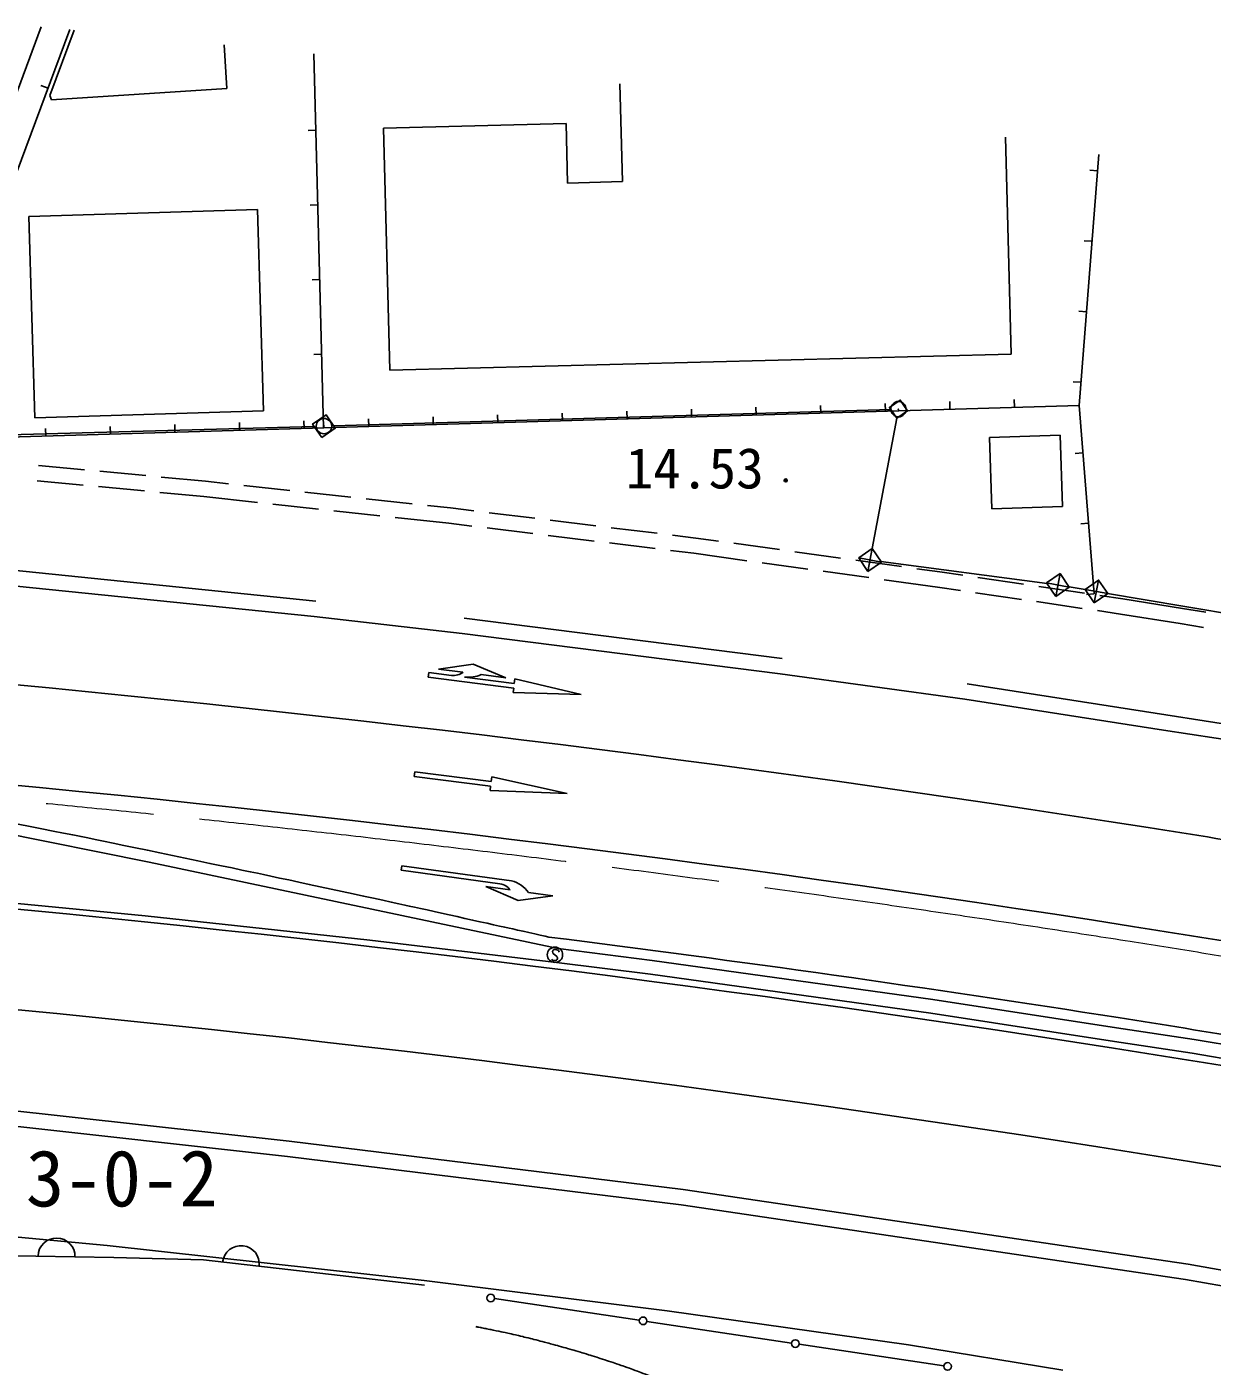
# Model space of a CAD drawing. Units: millimetres at full size, sheet at 1:1000; details may follow other scales. Extents: x 40000 to 680000, y 20000 to 380000.
# Drawn here: x 330479 to 368990, y 293519 to 337022 of the extents above; entities that cross this region are included whole.
import ezdxf
from ezdxf.enums import TextEntityAlignment as Align

# ---------------------------------------------------------------- set-up
doc = ezdxf.new("R2010")
doc.units = ezdxf.units.MM
doc.header["$LTSCALE"] = 1000
doc.header["$PDMODE"] = 32
doc.header["$PDSIZE"] = 500
doc.linetypes.add('CHAIN', pattern=[18.5, 12, -1.5, 3.5, -1.5])
for name, color, linetype, lineweight in [('M-BGD', 7, 'Continuous', 25), ('M-BMK', 2, 'CHAIN', 13), ('M-BMK-ROW', 30, 'Continuous', 25), ('M-BMK-SRVR', 3, 'Continuous', 25), ('M-STR-STRC', 7, 'Continuous', 25)]:
    doc.layers.add(name, color=color, linetype=linetype, lineweight=lineweight)
doc.styles.add('ＭＳ ゴシック', font='')
doc.styles.get('ＭＳ ゴシック').set_extended_font_data('MS Gothic')

msp = doc.modelspace()

# ---------------------------------------------------------------- linework, layer by layer
at = {"layer": 'M-BGD'}
for p, q in [((331878, 336929), (326903, 323605)), ((330949, 337022), (327156, 326890)), ((331223, 334789), (332022, 336915)), ((336895, 336431), (336981, 335021)), ((339808, 336142), (340120, 323998)), ((331169, 335029), (330935, 335116)), ((336981, 335021), (331277, 334650)), ((349827, 331992), (349745, 335174)), ((331277, 334650), (331223, 334789)), ((342073, 333734), (348000, 333886)), ((342275, 325874), (342073, 333734)), ((348049, 331946), (348000, 333886)), ((339872, 333664), (339622, 333658)), ((362279, 333434), (362460, 326391)), ((365305, 332876), (364664, 324727)), ((365263, 332346), (365014, 332366)), ((348049, 331946), (349827, 331992)), ((330541, 330862), (337977, 331086)), ((337977, 331086), (338174, 324548)), ((339934, 331239), (339684, 331233)), ((330738, 324324), (330541, 330862)), ((365083, 330056), (364834, 330075)), ((339996, 328815), (339746, 328808)), ((364903, 327766), (364654, 327785)), ((340058, 326390), (339808, 326383)), ((362460, 326391), (342275, 325874)), ((364723, 325475), (364474, 325495)), ((364664, 324727), (326903, 323605)), ((338174, 324548), (330738, 324324)), ((349979, 324290), (349972, 324540)), ((352077, 324353), (352070, 324603)), ((354175, 324415), (354167, 324665)), ((356273, 324477), (356265, 324727)), ((358371, 324540), (358363, 324790)), ((360468, 324602), (360461, 324852)), ((362566, 324664), (362559, 324914)), ((364664, 324727), (365160, 318606)), ((335294, 323854), (335287, 324104)), ((337392, 323917), (337385, 324167)), ((339490, 323979), (339483, 324229)), ((341588, 324041), (341580, 324291)), ((343686, 324104), (343678, 324353)), ((345783, 324166), (345776, 324416)), ((347881, 324228), (347874, 324478)), ((331099, 323730), (331091, 323980)), ((333196, 323792), (333189, 324042)), ((361758, 323681), (364050, 323756)), ((361834, 321370), (361758, 323681)), ((364050, 323756), (364126, 321445)), ((364789, 323186), (364540, 323165)), ((330864, 322777), (332358, 322635)), ((332855, 322587), (334349, 322445)), ((334846, 322398), (336283, 322261)), ((330815, 322279), (332308, 322137)), ((332806, 322090), (334299, 321948)), ((336283, 322261), (337032, 322180)), ((337529, 322125), (339020, 321963)), ((334797, 321900), (336232, 321764)), ((336232, 321764), (337972, 321574)), ((338469, 321520), (339960, 321357)), ((339517, 321909), (341008, 321746)), ((341506, 321692), (342997, 321529)), ((340457, 321303), (341948, 321141)), ((342446, 321087), (344185, 320897)), ((343494, 321475), (344243, 321394)), ((344243, 321394), (345000, 321301)), ((345496, 321240), (346985, 321058)), ((364126, 321445), (361834, 321370)), ((344185, 320897), (344939, 320805)), ((345435, 320744), (346924, 320562)), ((347481, 320997), (348970, 320815)), ((349466, 320754), (350955, 320571)), ((364975, 320896), (364725, 320876)), ((347420, 320501), (348909, 320318)), ((349405, 320258), (350894, 320075)), ((351452, 320511), (352209, 320418)), ((352209, 320418), (352954, 320315)), ((353449, 320246), (354935, 320040)), ((351390, 320014), (352144, 319922)), ((352144, 319922), (353876, 319682)), ((355430, 319971), (356916, 319765)), ((339869, 318366), (328942, 319480)), ((354371, 319613), (355857, 319407)), ((356352, 319338), (357838, 319132)), ((357411, 319696), (358897, 319490)), ((359392, 319421), (360137, 319318)), ((360137, 319318), (360884, 319208)), ((358333, 319063), (360065, 318823)), ((361379, 319136), (362863, 318918)), ((360065, 318823), (360810, 318714)), ((361305, 318641), (362789, 318423)), ((363358, 318845), (364842, 318627)), ((365160, 318606), (364911, 318586)), ((365337, 318554), (366083, 318445)), ((366083, 318445), (368026, 318132)), ((363283, 318351), (364768, 318133)), ((365262, 318060), (366007, 317950)), ((368026, 318132), (368783, 318010)), ((355014, 316507), (344687, 317816)), ((366007, 317950), (367948, 317638)), ((367948, 317638), (368704, 317516)), ((367482, 314676), (361028, 315677)), ((371304, 314083), (367482, 314676)), ((334459, 309885), (329069, 310977)), ((347742, 307081), (334459, 309885)), ((324569, 309088), (334324, 308151)), ((334324, 308151), (341628, 307360)), ((341628, 307360), (347687, 306635)), ((347533, 306739), (347544, 306722)), ((347544, 306722), (347560, 306710)), ((347560, 306710), (347585, 306700)), ((347563, 306983), (347571, 307012)), ((347567, 306950), (347563, 306983)), ((347578, 306925), (347567, 306950)), ((347571, 307012), (347584, 307033)), ((347697, 306823), (347578, 306925)), ((347584, 307033), (347606, 307052)), ((347585, 306700), (347623, 306693)), ((347606, 307052), (347646, 307056)), ((347646, 307056), (347702, 307045)), ((347657, 306695), (347687, 306709)), ((347687, 306709), (347709, 306733)), ((347712, 306806), (347697, 306823)), ((347702, 307045), (347726, 307037)), ((347709, 306733), (347715, 306761)), ((347717, 306779), (347712, 306806)), ((347715, 306761), (347717, 306779)), ((347726, 307037), (347748, 307022)), ((350795, 306699), (347742, 307081)), ((347748, 307022), (347764, 307000)), ((347764, 307000), (347776, 306968)), ((359915, 305427), (350795, 306699)), ((347623, 306693), (347657, 306695)), ((350739, 306253), (347687, 306635)), ((359849, 304982), (350739, 306253)), ((365882, 304513), (359915, 305427)), ((365812, 304069), (359849, 304982)), ((368406, 304127), (365882, 304513)), ((377370, 302630), (368406, 304127)), ((368335, 303683), (365812, 304069)), ((377296, 302186), (368335, 303683)), ((338950, 300333), (324382, 301943)), ((351736, 298763), (338950, 300333)), ((322012, 298481), (333091, 297444)), ((364676, 296847), (351736, 298763)), ((333310, 297047), (324497, 297213)), ((333091, 297444), (343393, 296305)), ((336219, 296974), (333310, 297047)), ((343397, 296153), (336219, 296974)), ((368127, 296336), (364676, 296847)), ((343393, 296305), (351278, 295315)), ((379000, 294421), (368127, 296336)), ((350376, 295012), (345676, 295715)), ((355322, 294272), (350623, 294975)), ((351278, 295315), (359128, 294209)), ((360269, 293531), (355569, 294235)), ((359128, 294209), (364132, 293392))]:
    msp.add_line(p, q, dxfattribs=at)
for centre, radius in [((355134, 322290), 50), ((355134, 322290), 43.8), ((355134, 322290), 37.5), ((355134, 322290), 31.2), ((355134, 322290), 25), ((355134, 322290), 18.8), ((355134, 322290), 12.5), ((355134, 322290), 6.2), ((347639, 306883), 249), ((345553, 295734), 124), ((350499, 294993), 124), ((355446, 294253), 124), ((360392, 293513), 124)]:
    msp.add_circle(centre, radius, dxfattribs=at)
for centre, start, end in [((331445, 297082), 358.92, 178.92), ((337436, 296835), 353.4746, 173.4746)]:
    msp.add_arc(centre, 600, start, end, dxfattribs=at)
at = {"layer": 'M-BMK'}
for start, end in [(81.05518, 88.86117), (80.20892, 81.05518)]:
    msp.add_arc((273033, -285393), 600000, start, end, dxfattribs=at)
at = {"layer": 'M-BMK-ROW'}
for p, q in [((340449, 324061), (358545, 324594)), ((358742, 324307), (357944, 320072)), ((327138, 323687), (339819, 324043)), ((358243, 319634), (357506, 319773)), ((357805, 319335), (357944, 320072)), ((358228, 319656), (363625, 318939)), ((364346, 318822), (363609, 318961)), ((363908, 318523), (364047, 319260)), ((365157, 318313), (365296, 319050)), ((364340, 318831), (364864, 318743)), ((365595, 318613), (364858, 318751)), ((365589, 318621), (368038, 318209)), ((368038, 318209), (373658, 317264))]:
    msp.add_line(p, q, dxfattribs=at)
for points in [[(358742, 324307), (358502, 324657), (358853, 324896), (359092, 324546)], [(340064, 323683), (339765, 324121), (340203, 324420), (340502, 323982)], [(357805, 319335), (357506, 319773), (357944, 320072), (358243, 319634)], [(363908, 318523), (363609, 318961), (364047, 319260), (364346, 318822)], [(365157, 318313), (364858, 318751), (365296, 319050), (365595, 318613)]]:
    msp.add_lwpolyline(points, close=True, dxfattribs=at)
for p in [(358797, 324602), (340134, 324052)]:
    msp.add_point(p, dxfattribs=at)
at = {"layer": 'M-STR-STRC'}
for p, q in [((339818, 317869), (328896, 318982)), ((344624, 317320), (339818, 317869)), ((354951, 316011), (344624, 317320)), ((343857, 316161), (344986, 316319)), ((343857, 316161), (344986, 316319)), ((343857, 316161), (344986, 316319)), ((346039, 315881), (344986, 316319)), ((346039, 315881), (344986, 316319)), ((346039, 315881), (344986, 316319)), ((343521, 315902), (343540, 316051)), ((343521, 315902), (343540, 316051)), ((343521, 315902), (343540, 316051)), ((346298, 315545), (343521, 315902)), ((346298, 315545), (343521, 315902)), ((346298, 315545), (343521, 315902)), ((344277, 315956), (343540, 316051)), ((344277, 315956), (343540, 316051)), ((344277, 315956), (343540, 316051)), ((344650, 316059), (343857, 316161)), ((344650, 316059), (343857, 316161)), ((344650, 316059), (343857, 316161)), ((346317, 315694), (344704, 315901)), ((346317, 315694), (344704, 315901)), ((346317, 315694), (344704, 315901)), ((346039, 315881), (345245, 315983)), ((346039, 315881), (345245, 315983)), ((346039, 315881), (345245, 315983)), ((346317, 315694), (346336, 315843)), ((346317, 315694), (346336, 315843)), ((346317, 315694), (346336, 315843)), ((348490, 315339), (346336, 315843)), ((348490, 315339), (346336, 315843)), ((348490, 315339), (346336, 315843)), ((360951, 315183), (354951, 316011)), ((346279, 315396), (346298, 315545)), ((346279, 315396), (346298, 315545)), ((346279, 315396), (346298, 315545)), ((348490, 315339), (346279, 315396)), ((348490, 315339), (346279, 315396)), ((348490, 315339), (346279, 315396)), ((367404, 314182), (360951, 315183)), ((371228, 313589), (367404, 314182)), ((343068, 312677), (343087, 312825)), ((343068, 312677), (343087, 312825)), ((343068, 312677), (343087, 312825)), ((345567, 312510), (343087, 312825)), ((345567, 312510), (343087, 312825)), ((345567, 312510), (343087, 312825)), ((345549, 312361), (343068, 312677)), ((345549, 312361), (343068, 312677)), ((345549, 312361), (343068, 312677)), ((345530, 312213), (345549, 312361)), ((345530, 312213), (345549, 312361)), ((345530, 312213), (345549, 312361)), ((345567, 312510), (345586, 312659)), ((345567, 312510), (345586, 312659)), ((345567, 312510), (345586, 312659)), ((345586, 312659), (348038, 312121)), ((345586, 312659), (348038, 312121)), ((345586, 312659), (348038, 312121)), ((345530, 312213), (348038, 312121)), ((345530, 312213), (348038, 312121)), ((345530, 312213), (348038, 312121)), ((342659, 309776), (342639, 309627)), ((342659, 309776), (342639, 309627)), ((342659, 309776), (342639, 309627)), ((346226, 309286), (342659, 309776)), ((346226, 309286), (342659, 309776)), ((346226, 309286), (342659, 309776)), ((345852, 309186), (342639, 309627)), ((345852, 309186), (342639, 309627)), ((345852, 309186), (342639, 309627)), ((346441, 308650), (345393, 309097)), ((346185, 308988), (345393, 309097)), ((346441, 308650), (345393, 309097)), ((346185, 308988), (345393, 309097)), ((346441, 308650), (345393, 309097)), ((346185, 308988), (345393, 309097)), ((347572, 308798), (346779, 308907)), ((347572, 308798), (346779, 308907)), ((347572, 308798), (346779, 308907)), ((347572, 308798), (346441, 308650)), ((347572, 308798), (346441, 308650)), ((347572, 308798), (346441, 308650)), ((339008, 300830), (324437, 302440)), ((351803, 299259), (339008, 300830)), ((364753, 297341), (351803, 299259)), ((368207, 296830), (364753, 297341)), ((379087, 294913), (368207, 296830))]:
    msp.add_line(p, q, dxfattribs=at)
for centre, radius, start, end in [((273032, -285393), 603750, 81.05517, 88.86117), ((344341, 316452), 500, 262.6779, 308.2509), ((344341, 316452), 500, 262.6779, 308.2509), ((344341, 316452), 500, 262.6779, 308.2509), ((344831, 316893), 1000, 262.6779, 294.4662), ((344831, 316893), 1000, 262.6779, 294.4662), ((344831, 316893), 1000, 262.6779, 294.4662), ((273032, -285393), 600500, 81.05517, 88.86117), ((273032, -285393), 596500, 81.05517, 88.86117), ((273032, -285393), 603750, 80.20892, 81.05517), ((345784, 308690), 500, 36.6026, 82.1756), ((345784, 308690), 500, 36.6026, 82.1756), ((345784, 308690), 500, 36.6026, 82.1756), ((345971, 308319), 1000, 36.0131, 75.2081), ((345971, 308319), 1000, 36.0131, 75.2081), ((345971, 308319), 1000, 36.0131, 75.2081), ((273032, -285393), 593250, 81.05517, 88.86117), ((273032, -285393), 600500, 80.20892, 81.05517), ((273032, -285393), 597500, 81.05517, 82.84686), ((273032, -285393), 597500, 80.20892, 81.05517), ((273032, -285393), 596500, 80.20892, 81.05517), ((273032, -285393), 593250, 80.20892, 81.05517)]:
    msp.add_arc(centre, radius, start, end, dxfattribs=at)
for points, knots in [([(347434, 307457), (347178, 307515), (346407, 307688), (346150, 307746), (345473, 307896), (343441, 308347), (342763, 308495), (341805, 308704), (338929, 309326), (337969, 309528), (336869, 309761), (333566, 310447), (332465, 310679), (331400, 310885), (328203, 311512), (327137, 311718), (326207, 311897), (323414, 312423), (322482, 312596), (321823, 312719), (319846, 313081), (319187, 313201), (318936, 313247), (318186, 313382), (317935, 313426)], [0, 0, 0, 0, 1, 1, 1, 2, 2, 2, 3, 3, 3, 4, 4, 4, 5, 5, 5, 6, 6, 6, 7, 7, 7, 8, 8, 8, 8]), ([(362852, 285260), (362814, 285298), (362777, 285336), (362758, 285355), (362717, 285396), (362594, 285520), (362552, 285560), (362511, 285601), (362386, 285724), (362345, 285764), (362303, 285805), (362178, 285926), (362136, 285966), (362094, 286006), (361968, 286126), (361926, 286166), (361884, 286206), (361756, 286325), (361714, 286364), (361671, 286404), (361543, 286521), (361500, 286560), (361457, 286599), (361328, 286716), (361285, 286755), (361242, 286793), (361112, 286908), (361069, 286947), (361026, 286985), (360895, 287099), (360851, 287137), (360807, 287175), (360676, 287288), (360632, 287326), (360588, 287363), (360455, 287475), (360411, 287512), (360367, 287549), (360234, 287659), (360189, 287696), (360145, 287733), (360010, 287842), (359966, 287879), (359921, 287915), (359786, 288023), (359740, 288059), (359695, 288095), (359560, 288202), (359515, 288237), (359469, 288273), (359333, 288379), (359287, 288414), (359241, 288449), (359104, 288553), (359058, 288588), (359012, 288623), (358874, 288726), (358828, 288760), (358782, 288794), (358643, 288896), (358597, 288930), (358550, 288964), (358411, 289065), (358364, 289098), (358317, 289132), (358177, 289231), (358130, 289264), (358083, 289297), (357942, 289396), (357895, 289428), (357848, 289461), (357706, 289558), (357659, 289590), (357612, 289622), (357469, 289718), (357421, 289750), (357374, 289782), (357231, 289876), (357183, 289907), (357135, 289939), (356991, 290032), (356943, 290063), (356895, 290094), (356751, 290185), (356703, 290216), (356655, 290246), (356510, 290336), (356462, 290366), (356414, 290396), (356268, 290485), (356220, 290515), (356171, 290544), (356025, 290632), (355976, 290661), (355927, 290690), (355780, 290777), (355731, 290806), (355682, 290835), (355534, 290920), (355484, 290949), (355435, 290977), (355286, 291062), (355237, 291090), (355187, 291118), (355038, 291201), (354988, 291228), (354938, 291256), (354789, 291337), (354739, 291364), (354689, 291391), (354539, 291471), (354489, 291498), (354439, 291525), (354288, 291604), (354238, 291630), (354187, 291656), (354036, 291734), (353985, 291759), (353935, 291785), (353783, 291861), (353733, 291886), (353682, 291912), (353530, 291987), (353479, 292011), (353428, 292036), (353276, 292110), (353225, 292134), (353173, 292159), (353020, 292231), (352969, 292255), (352918, 292279), (352764, 292350), (352713, 292373), (352662, 292396), (352507, 292466), (352456, 292489), (352404, 292512), (352250, 292580), (352198, 292603), (352146, 292625), (351991, 292693), (351939, 292715), (351887, 292737), (351732, 292802), (351680, 292824), (351628, 292845), (351472, 292910), (351420, 292931), (351368, 292952), (351212, 293015), (351159, 293036), (351107, 293056), (350950, 293118), (350898, 293138), (350846, 293159), (350689, 293219), (350636, 293238), (350584, 293258), (350426, 293317), (350374, 293336), (350321, 293356), (350163, 293413), (350110, 293432), (350058, 293451), (349899, 293507), (349846, 293526), (349793, 293544), (349634, 293599), (349581, 293617), (349528, 293635), (349369, 293688), (349316, 293706), (349262, 293723), (349103, 293775), (349050, 293792), (348997, 293809), (348838, 293860), (348785, 293876), (348732, 293893), (348574, 293942), (348521, 293958), (348468, 293974), (348309, 294021), (348256, 294037), (348202, 294053), (348042, 294099), (347988, 294114), (347934, 294130), (347770, 294175), (347715, 294190), (347660, 294205), (347494, 294250), (347438, 294265), (347383, 294279), (347217, 294322), (347162, 294336), (347108, 294350), (346947, 294391), (346893, 294405), (346843, 294417), (346690, 294455), (346640, 294467), (346592, 294479), (346450, 294513), (346403, 294525), (346355, 294536), (346210, 294569), (346162, 294580), (346107, 294592), (345944, 294628), (345889, 294639), (345823, 294653), (345624, 294694), (345558, 294707), (345524, 294714), (345421, 294734), (345387, 294741), (345355, 294748), (345260, 294766), (345228, 294772), (345205, 294777), (345135, 294791), (345111, 294795), (345102, 294797), (345075, 294802), (345066, 294804)], [0, 0, 0, 0, 1, 1, 1, 2, 2, 2, 3, 3, 3, 4, 4, 4, 5, 5, 5, 6, 6, 6, 7, 7, 7, 8, 8, 8, 9, 9, 9, 10, 10, 10, 11, 11, 11, 12, 12, 12, 13, 13, 13, 14, 14, 14, 15, 15, 15, 16, 16, 16, 17, 17, 17, 18, 18, 18, 19, 19, 19, 20, 20, 20, 21, 21, 21, 22, 22, 22, 23, 23, 23, 24, 24, 24, 25, 25, 25, 26, 26, 26, 27, 27, 27, 28, 28, 28, 29, 29, 29, 30, 30, 30, 31, 31, 31, 32, 32, 32, 33, 33, 33, 34, 34, 34, 35, 35, 35, 36, 36, 36, 37, 37, 37, 38, 38, 38, 39, 39, 39, 40, 40, 40, 41, 41, 41, 42, 42, 42, 43, 43, 43, 44, 44, 44, 45, 45, 45, 46, 46, 46, 47, 47, 47, 48, 48, 48, 49, 49, 49, 50, 50, 50, 51, 51, 51, 52, 52, 52, 53, 53, 53, 54, 54, 54, 55, 55, 55, 56, 56, 56, 57, 57, 57, 58, 58, 58, 59, 59, 59, 60, 60, 60, 61, 61, 61, 62, 62, 62, 63, 63, 63, 64, 64, 64, 65, 65, 65, 66, 66, 66, 67, 67, 67, 68, 68, 68, 69, 69, 69, 70, 70, 70, 71, 71, 71, 72, 72, 72, 73, 73, 73, 74, 74, 74, 75, 75, 75, 75])]:
    msp.add_open_spline(points, degree=3, knots=knots, dxfattribs=at)

# ---------------------------------------------------------------- texts
at = {"layer": 'M-BGD', "style": 'ＭＳ ゴシック'}
msp.add_text('14.53', height=1320, dxfattribs=at).set_placement((349932, 321631), align=Align.BOTTOM_LEFT)
at = {"layer": 'M-BMK-SRVR', "style": 'ＭＳ ゴシック'}
msp.add_text('255-3-0-2', height=1833, dxfattribs=at).set_placement((325462, 298158), align=Align.BOTTOM_LEFT)

doc.saveas('drawing.dxf')
